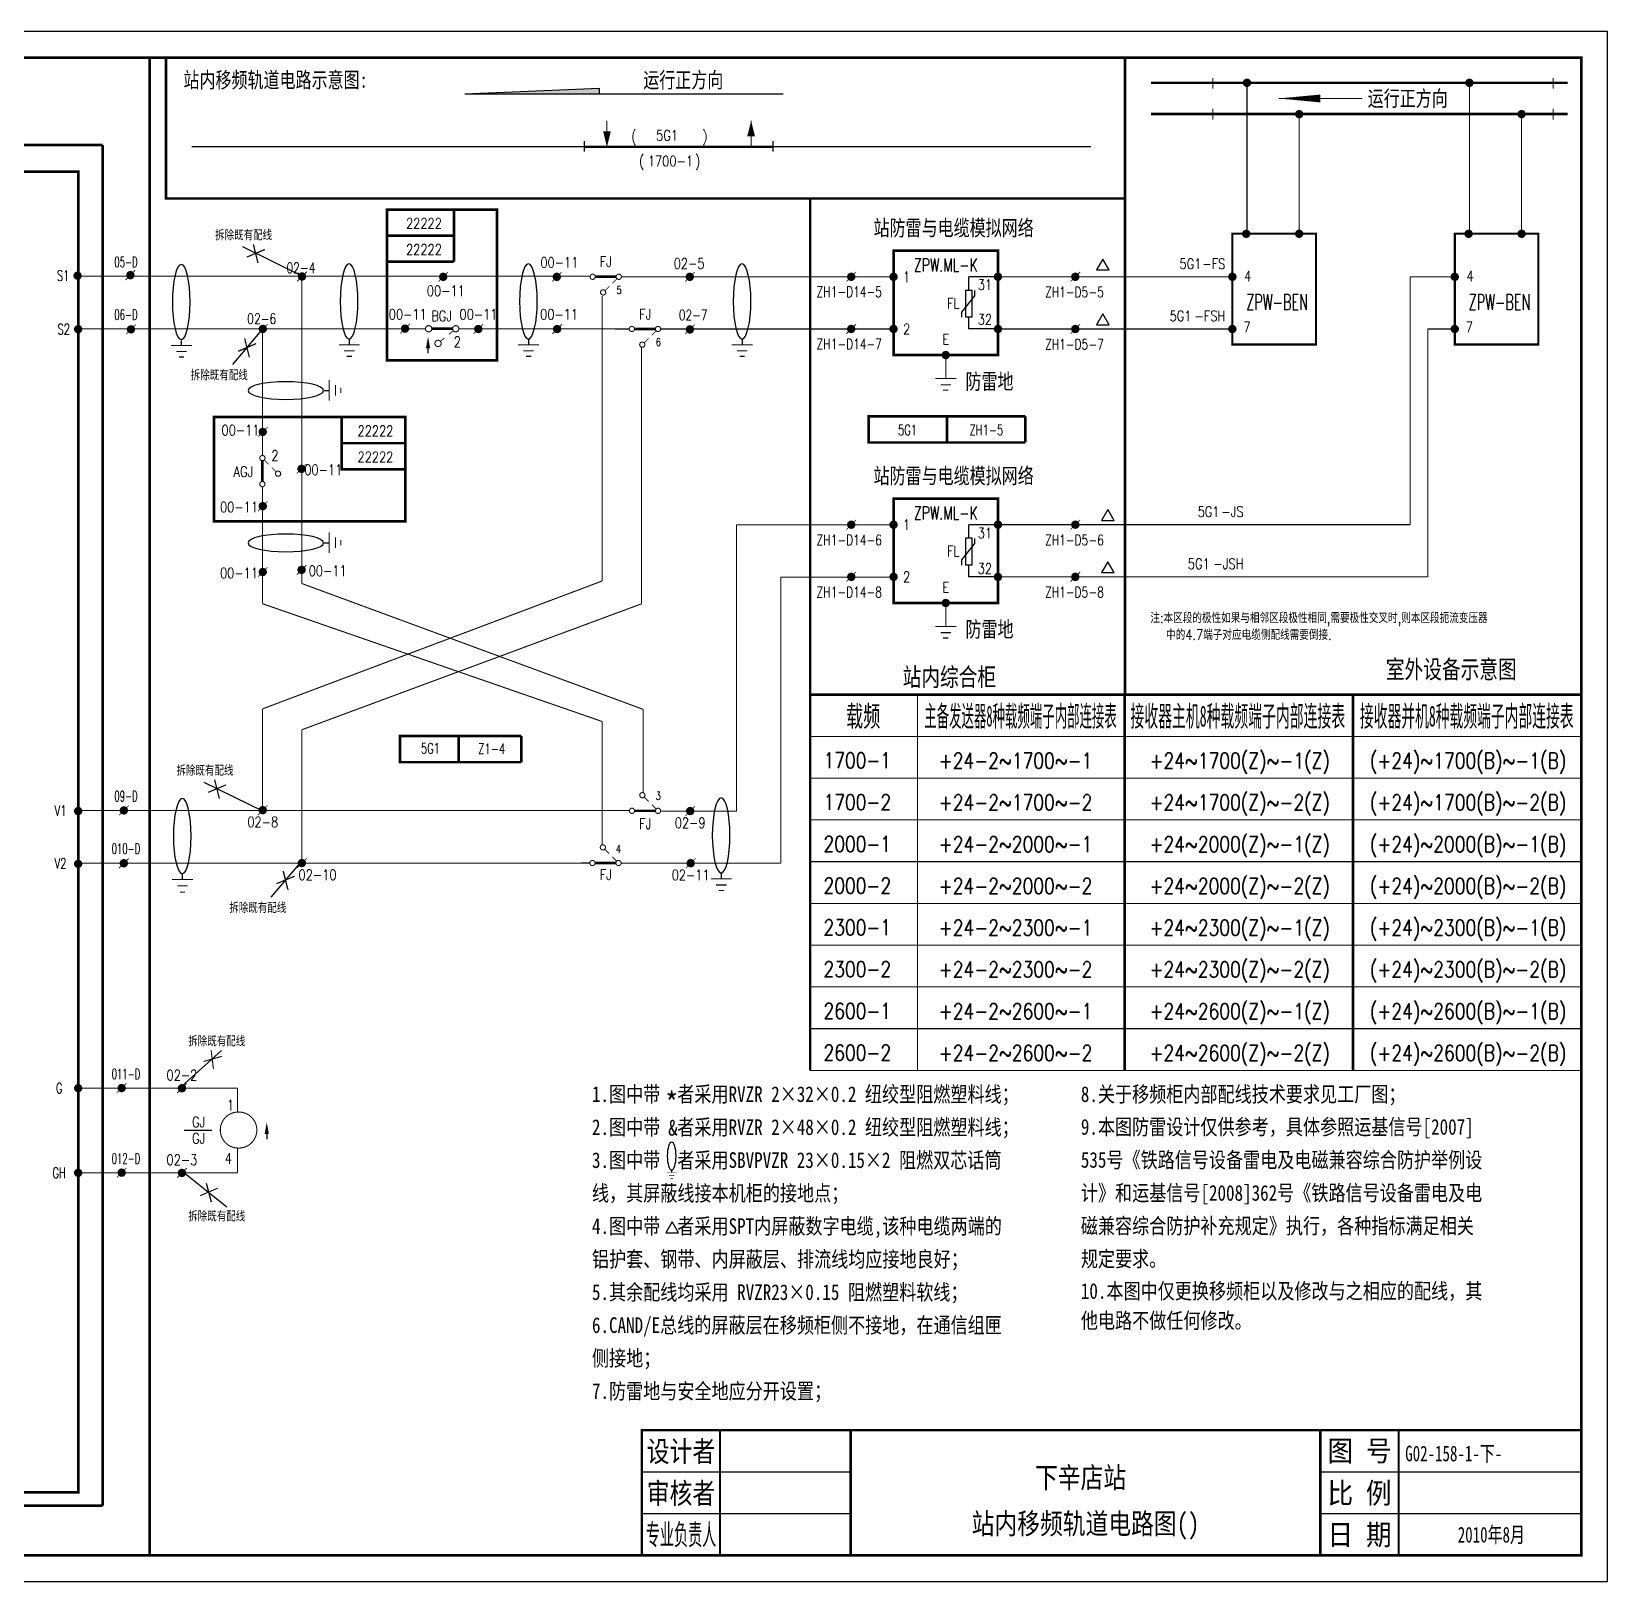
# Model space of a CAD drawing. Extents: x 0 to 599, y 0 to 297.
# Drawn here: x 297.2 to 599.1, y 0 to 297 of the extents above; entities that cross this region are included whole.
import ezdxf
from ezdxf.enums import TextEntityAlignment as Align

# ---------------------------------------------------------------- set-up
doc = ezdxf.new("R2010")
doc.units = 0
doc.header["$LTSCALE"] = 5
doc.header["$MEASUREMENT"] = 0
doc.linetypes.add('DASHED', pattern=[0.75, 0.5, -0.25])
doc.layers.get('0').update_dxf_attribs({"linetype": 'CONTINUOUS'})
for name, color, linetype in [('AAA', 255, 'CONTINUOUS'), ('DEFINE', 7, 'CONTINUOUS'), ('TIE', 7, 'CONTINUOUS'), ('更换说明', 6, 'CONTINUOUS'), ('电缆编号', 3, 'CONTINUOUS')]:
    doc.layers.add(name, color=color, linetype=linetype)
doc.styles.add('CHINESE', font='NSimSun.ttf', dxfattribs={"width": 0.9})
doc.styles.add('HZ', font='txt.shx', dxfattribs={"width": 0.7, "bigfont": 'hztxt.shx'})
doc.styles.add('ST', font='SimSun.ttf')
doc.styles.get("Standard").update_dxf_attribs({"font": 'txt.shx', "width": 0.8, "bigfont": 'HZTXT.shx'})
doc.styles.add('ZhfDlpx', font='txt.shx', dxfattribs={"width": 0.8, "height": 2, "bigfont": 'hztxt.shx'})

# ---------------------------------------------------------------- blocks, each defined once
blk = doc.blocks.new('A$C349F3EFB')
at = {"color": 7}
for points in [[(4, 2.31, 0.2, 0.2, 0), (0, 2.31, 0.2, 0.2, 0)], [(3, 1.13, 0.2, 0.2, 0), (1, 1.13, 0.2, 0.2, 0)], [(2.5, 0.1, 0.2, 0.2, 0), (1.5, 0.1, 0.2, 0.2, 0)]]:
    blk.add_lwpolyline(points, format="xyseb", dxfattribs=at)
blk.add_lwpolyline([(1.96, 3.28), (1.96, 2.43)], dxfattribs=at)
at = {"color": 7, "extrusion": (0, 0, -1)}
blk.add_ellipse((1.96, 8.63), major_axis=(0, -5.33), ratio=0.317221, dxfattribs=at)
blk = doc.blocks.new('W22')
at = {"const_width": 0.8}
blk.add_lwpolyline([(-0.4, 0, 1), (0.4, 0, 1)], format="xyb", close=True, dxfattribs=at)
blk = doc.blocks.new('TRI')
blk.add_lwpolyline([(0, 0), (2, 0), (1, 1.73)], close=True)
blk = doc.blocks.new('CONTI_1')
at = {"color": 7, "xscale": 1.21, "yscale": 1.21, "zscale": 1.21}
blk.add_blockref('TRI', (-1.16, -0.69), dxfattribs=at)
blk.add_attdef('1', text='', height=2).set_placement((2.2, 0.35), align=Align.MIDDLE)
blk = doc.blocks.new('W21')
at = {"const_width": 0.15}
for points in [[(0, 0), (-0.92, -0.92)], [(0, 0), (0.92, 0.92)]]:
    blk.add_lwpolyline(points, dxfattribs=at)
at = {"const_width": 0.8}
blk.add_lwpolyline([(-0.4, 0, 1), (0.4, 0, 1)], format="xyb", close=True, dxfattribs=at)
blk = doc.blocks.new('131')
at = {"const_width": 0.2}
for points in [[(4, 3, 1), (3, 3, 1)], [(1, 0, 1), (0, 0, 1)], [(6, 0, 1), (5, 0, 1)]]:
    blk.add_lwpolyline(points, format="xyb", close=True, dxfattribs=at)
blk.add_lwpolyline([(5.5, 4.5, 0, 0, 0), (5.5, 3.5, 0.8, 0, 0), (5.5, 1.3, 0, 0, 0)], format="xyseb")
for points, const_width in [([(5, 0), (1, 0)], 0.5), ([(0.85, 0.35), (1.7, 1.2)], 0.15), ([(2.3, 1.8), (3.15, 2.65)], 0.15)]:
    blk.add_lwpolyline(points, dxfattribs=dict(const_width=const_width))
at = {"width": 0.8}
for tag, p in [('0', (0, 2)), ('RELAY', (3, -2.2))]:
    blk.add_attdef(tag, text='', height=2, dxfattribs=at).set_placement(p, align=Align.MIDDLE)
blk = doc.blocks.new('134')
at = {"const_width": 0.2}
for points in [[(1, 0, -1), (0, 0, -1)], [(6, 0, -1), (5, 0, -1)], [(4, -3, -1), (3, -3, -1)]]:
    blk.add_lwpolyline(points, format="xyb", close=True, dxfattribs=at)
for points, const_width in [([(5, 0), (1, 0)], 0.5), ([(0.85, -0.35), (1.7, -1.2)], 0.15), ([(2.3, -1.8), (3.15, -2.65)], 0.15)]:
    blk.add_lwpolyline(points, dxfattribs=dict(const_width=const_width))
blk.add_lwpolyline([(5.5, -1.3, 0, 0, 0), (5.5, -2.3, 0.8, 0, 0), (5.5, -4.5, 0, 0, 0)], format="xyseb")
at = {"width": 0.8}
for tag, p in [('RELAY', (3, 2.2)), ('0', (0, -2))]:
    blk.add_attdef(tag, text='', height=2, dxfattribs=at).set_placement(p, align=Align.MIDDLE)
blk = doc.blocks.new('W53')
blk.add_line((0, 1), (0, 0))
blk.add_lwpolyline([(0, 3.25, 0, 0.8, 0), (0, 1, 0.8, 0.8, 0)], format="xyseb")
blk = doc.blocks.new('BZTB')
at = {"color": 7}
for p, q in [((0.23, 16), (40.23, 16)), ((130.23, 16), (180.23, 16)), ((0.23, 8), (40.23, 8)), ((130.23, 8), (180.23, 8))]:
    blk.add_line(p, q, dxfattribs=at)
at = {"color": 7, "const_width": 0.5}
blk.add_lwpolyline([(0.23, 0), (180.23, 0), (180.23, 24), (0.23, 24)], close=True, dxfattribs=at)
at = {"color": 7}
for points, const_width in [([(15.23, 24), (15.23, 0)], 0.4), ([(40.23, 24), (40.23, 0)], 0.5), ([(130.23, 24), (130.23, 0)], 0.5), ([(145.23, 24), (145.23, 0)], 0.4)]:
    blk.add_lwpolyline(points, dxfattribs=dict(at, const_width=const_width))
at = {"color": 7, "style": 'CHINESE'}
for s, width, p in [('设计者', 0.8, (7.73, 20)), ('图 号', 0.9, (137.73, 20)), ('审核者', 0.8, (7.73, 12)), ('比 例', 0.9, (137.73, 12)), ('日 期', 0.9, (137.73, 4))]:
    blk.add_text(s, height=4, dxfattribs=dict(at, width=width)).set_placement(p, align=Align.MIDDLE)
at = {"color": 7, "style": 'CHINESE', "width": 0.478723}
blk.add_text('专业负责人', height=4, dxfattribs=at).set_placement((1, 2), (14.5, 2), align=Align.FIT)
blk = doc.blocks.new('A$C50BA0AAF')
for points in [[(0.25, 0.1, 0.5, 0.5, 0), (0.25, 72.1, 0.5, 0.5, 0), (60.49, 72.1, 0.5, 0.5, 0), (60.49, 0.1, 0.5, 0.5, 0)], [(60.49, 0.1, 0.5, 0.5, 0), (60.49, 72.1, 0.5, 0.5, 0), (104.24, 72.1, 0.5, 0.5, 0), (104.24, 0.1, 0.5, 0.5, 0)], [(104.24, 0.1, 0.5, 0.5, 0), (104.24, 72.1, 0.5, 0.5, 0), (148, 72.1, 0.5, 0.5, 0), (148, 0.1, 0.5, 0.5, 0)], [(0.25, 64.1, 0.2, 0.2, 0), (60.49, 64.1, 0.2, 0.2, 0)], [(20.79, 64.1, 0.2, 0.2, 0), (20.79, 0.1, 0.2, 0.2, 0)], [(60.49, 64.1, 0.2, 0.2, 0), (60.49, 0.1, 0.2, 0.2, 0)], [(60.49, 64.1, 0.2, 0.2, 0), (104.24, 64.1, 0.2, 0.2, 0)], [(104.24, 64.1, 0.2, 0.2, 0), (104.24, 0.1, 0.2, 0.2, 0)], [(104.24, 64.1, 0.2, 0.2, 0), (148, 64.1, 0.2, 0.2, 0)], [(0.25, 56.1, 0.2, 0.2, 0), (60.49, 56.1, 0.2, 0.2, 0)], [(60.49, 56.1, 0.2, 0.2, 0), (104.24, 56.1, 0.2, 0.2, 0)], [(104.24, 56.1, 0.2, 0.2, 0), (148, 56.1, 0.2, 0.2, 0)], [(0.25, 48.1, 0.2, 0.2, 0), (60.49, 48.1, 0.2, 0.2, 0)], [(60.49, 48.1, 0.2, 0.2, 0), (104.24, 48.1, 0.2, 0.2, 0)], [(104.24, 48.1, 0.2, 0.2, 0), (148, 48.1, 0.2, 0.2, 0)], [(0.25, 40.1, 0.2, 0.2, 0), (60.49, 40.1, 0.2, 0.2, 0)], [(60.49, 40.1, 0.2, 0.2, 0), (104.24, 40.1, 0.2, 0.2, 0)], [(104.24, 40.1, 0.2, 0.2, 0), (148, 40.1, 0.2, 0.2, 0)], [(0.25, 32.1, 0.2, 0.2, 0), (60.49, 32.1, 0.2, 0.2, 0)], [(60.49, 32.1, 0.2, 0.2, 0), (104.24, 32.1, 0.2, 0.2, 0)], [(104.24, 32.1, 0.2, 0.2, 0), (148, 32.1, 0.2, 0.2, 0)], [(0.25, 24.1, 0.2, 0.2, 0), (60.49, 24.1, 0.2, 0.2, 0)], [(60.49, 24.1, 0.2, 0.2, 0), (104.24, 24.1, 0.2, 0.2, 0)], [(104.24, 24.1, 0.2, 0.2, 0), (148, 24.1, 0.2, 0.2, 0)], [(0.25, 16.1, 0.2, 0.2, 0), (60.49, 16.1, 0.2, 0.2, 0)], [(60.49, 16.1, 0.2, 0.2, 0), (104.24, 16.1, 0.2, 0.2, 0)], [(104.24, 16.1, 0.2, 0.2, 0), (148, 16.1, 0.2, 0.2, 0)], [(0.25, 8.1, 0.2, 0.2, 0), (60.49, 8.1, 0.2, 0.2, 0)], [(60.49, 8.1, 0.2, 0.2, 0), (104.24, 8.1, 0.2, 0.2, 0)], [(104.24, 8.1, 0.2, 0.2, 0), (148, 8.1, 0.2, 0.2, 0)], [(0.25, 0.1, 0.2, 0.2, 0), (60.49, 0.1, 0.2, 0.2, 0)], [(60.49, 0.1, 0.2, 0.2, 0), (104.24, 0.1, 0.2, 0.2, 0)], [(104.24, 0.1, 0.2, 0.2, 0), (148, 0.1, 0.2, 0.2, 0)]]:
    blk.add_lwpolyline(points, format="xyseb")
at = {"layer": 'DEFINE', "color": 0, "linetype": 'Continuous', "const_width": 0.2}
blk.add_lwpolyline([(20.79, 64.1), (20.79, 72.1)], dxfattribs=at)
at = {"style": 'CHINESE', "width": 0.6}
blk.add_text('载频', height=4, dxfattribs=at).set_placement((10.41, 66), align=Align.CENTER)
at = {"style": 'CHINESE'}
for s, width, p, p2 in [('主备发送器8种载频端子内部连接表', 0.419594, (22.11, 66), (58.99, 66)), ('接收器主机8种载频端子内部连接表', 0.468002, (61.61, 66), (102.75, 66)), ('接收器并机8种载频端子内部连接表', 0.465498, (105.58, 66), (146.51, 66))]:
    blk.add_text(s, height=4, dxfattribs=dict(at, width=width)).set_placement(p, p2, align=Align.FIT)
at = {"width": 0.8}
for s, p in [('1700-1', (9.29, 58)), ('+24-2~1700~-1', (39.61, 57.95)), ('+24~1700(Z)~-1(Z)', (82.55, 57.95)), ('(+24)~1700(B)~-1(B)', (126.31, 57.95)), ('1700-2', (9.29, 50)), ('+24-2~1700~-2', (39.61, 49.95)), ('+24~1700(Z)~-2(Z)', (82.55, 49.95)), ('(+24)~1700(B)~-2(B)', (126.31, 49.95)), ('+24~2000(Z)~-1(Z)', (82.55, 41.95)), ('(+24)~2000(B)~-1(B)', (126.31, 41.95)), ('2000-1', (9.29, 42)), ('+24-2~2000~-1', (39.61, 41.95)), ('2000-2', (9.29, 34)), ('+24-2~2000~-2', (39.61, 33.95)), ('+24~2000(Z)~-2(Z)', (82.55, 33.95)), ('(+24)~2000(B)~-2(B)', (126.31, 33.95)), ('2300-1', (9.29, 26)), ('+24-2~2300~-1', (39.61, 25.95)), ('+24~2300(Z)~-1(Z)', (82.55, 25.95)), ('(+24)~2300(B)~-1(B)', (126.31, 25.95)), ('+24~2300(Z)~-2(Z)', (82.55, 17.95)), ('(+24)~2300(B)~-2(B)', (126.31, 17.95)), ('2300-2', (9.29, 18)), ('+24-2~2300~-2', (39.61, 17.95)), ('2600-1', (9.29, 10)), ('+24-2~2600~-1', (39.61, 9.95)), ('+24~2600(Z)~-1(Z)', (82.55, 9.95)), ('(+24)~2600(B)~-1(B)', (126.31, 9.95)), ('2600-2', (9.29, 2)), ('+24-2~2600~-2', (39.61, 1.95)), ('+24~2600(Z)~-2(Z)', (82.55, 1.95)), ('(+24)~2600(B)~-2(B)', (126.31, 1.95))]:
    blk.add_text(s, height=3, dxfattribs=at).set_placement(p, align=Align.CENTER)
blk = doc.blocks.new('A$C7B580150')
at = {"color": 0}
blk.add_lwpolyline([(1.96, 3.28), (1.96, 2.43)], dxfattribs=at)
for points in [[(4, 2.31, 0.2, 0.2, 0), (0, 2.31, 0.2, 0.2, 0)], [(3, 1.13, 0.2, 0.2, 0), (1, 1.13, 0.2, 0.2, 0)], [(2.5, 0.1, 0.2, 0.2, 0), (1.5, 0.1, 0.2, 0.2, 0)]]:
    blk.add_lwpolyline(points, format="xyseb", dxfattribs=at)
at = {"color": 0, "extrusion": (0, 0, -1)}
blk.add_ellipse((1.96, 10.63), major_axis=(0, -7.21), ratio=0.234528, dxfattribs=at)

msp = doc.modelspace()

# ---------------------------------------------------------------- linework, layer by layer
at = {"color": 0}
for p, q in [((403.05, 276), (403.05, 274)), ((439.22, 276), (439.22, 274))]:
    msp.add_line(p, q, dxfattribs=at)
at = {"linetype": 'Continuous'}
for p, q in [((476.75, 247.45), (476.75, 250)), ((476.75, 240), (476.75, 242.24)), ((476.75, 199.95), (476.75, 202.5)), ((476.75, 192.5), (476.75, 194.74))]:
    msp.add_line(p, q, dxfattribs=at)
at = {"color": 0, "linetype": 'Continuous'}
for p, q in [((482.75, 250), (476.75, 250)), ((482.75, 240), (476.75, 240)), ((482.75, 202.5), (476.75, 202.5)), ((482.75, 192.5), (476.75, 192.5))]:
    msp.add_line(p, q, dxfattribs=at)
at = {"color": 0}
msp.add_lwpolyline([(0, 0), (599.12, 0), (599.12, 297), (0, 297)], close=True, dxfattribs=at)
for points in [[(25, 5, 0.5, 0.5, 0), (594.12, 5, 0.5, 0.5, 0), (594.12, 292, 0.5, 0.5, 0), (25, 292, 0.5, 0.5, 0)], [(277.14, 17.06, 0.5, 0.5, 0), (277.14, 270.16, 0.5, 0.5, 0), (306.16, 270.16, 0.5, 0.5, 0), (306.16, 17.06, 0.5, 0.5, 0)], [(527.27, 258.28, 0.4, 0.4, 0), (527.27, 237.02, 0.4, 0.4, 0), (543.27, 237.02, 0.4, 0.4, 0), (543.27, 258.28, 0.4, 0.4, 0)], [(569.88, 258.28, 0.4, 0.4, 0), (569.88, 237.02, 0.4, 0.4, 0), (585.88, 237.02, 0.4, 0.4, 0), (585.88, 258.28, 0.4, 0.4, 0)], [(462.35, 255, 0.5, 0.5, 0), (462.35, 235, 0.5, 0.5, 0), (482.35, 235, 0.5, 0.5, 0), (482.35, 255, 0.5, 0.5, 0)], [(348.74, 249.92, 0.5, 0.5, 1), (349.24, 249.92, 0.5, 0.5, 1)], [(341.22, 239.9, 0.5, 0.5, 1), (341.72, 239.9, 0.5, 0.5, 1)], [(462.35, 207.5, 0.5, 0.5, 0), (462.35, 187.5, 0.5, 0.5, 0), (482.35, 187.5, 0.5, 0.5, 0), (482.35, 207.5, 0.5, 0.5, 0)], [(336.87, 89.96, 0.2, 0.2, -1.01344), (336.87, 83.05, 0.2, 0.2, -1.01344)]]:
    msp.add_lwpolyline(points, format="xyseb", close=True, dxfattribs=at)
for points, const_width in [([(319.83, 292), (319.83, 5)], 0.5), ([(530.06, 258.28), (530.06, 287.17)], 0.2), ([(572.67, 258.28), (572.67, 287.17)], 0.2), ([(540.06, 258.28), (540.06, 281.17)], 0.2), ([(582.67, 258.28), (582.67, 281.17)], 0.2), ([(348.97, 250), (348.97, 191.23)], 0.2), ([(482.35, 250), (527.66, 250)], 0.2), ([(561.32, 202.5), (561.32, 250)], 0.2), ([(319.83, 240.02), (347.17, 240.02), (347.17, 240.02)], 0.2), ([(341.47, 240), (341.47, 215.76)], 0.2), ([(417.71, 240), (426.67, 240)], 0.2), ([(482.35, 240), (527.66, 240)], 0.2), ([(564.7, 192.5), (564.7, 240)], 0.2), ([(341.47, 209.77), (341.47, 187.35)], 0.2), ([(432.21, 202.46), (462.35, 202.46)], 0.2), ([(432.24, 147.52), (432.24, 202.46)], 0.2), ([(482.35, 202.5), (561.32, 202.5)], 0.2), ([(406.5, 191.7), (341.47, 167.21)], 0.2), ([(348.97, 191.23), (414.4, 167.11)], 0.2), ([(440.71, 192.46), (462.35, 192.46)], 0.2), ([(440.74, 137.63), (440.74, 192.46)], 0.2), ([(482.35, 192.5), (564.7, 192.5)], 0.2), ([(341.47, 187.35), (406.51, 164.79)], 0.2), ([(414.07, 187.34), (348.97, 163.2)], 0.2), ([(341.47, 167.21), (341.47, 147.63)], 0.2), ([(348.97, 163.2), (348.97, 137.63)], 0.2), ([(306.16, 147.76), (411.75, 147.76)], 0.2), ([(423.61, 147.63), (432.21, 147.63)], 0.2), ([(306.16, 137.64), (404.16, 137.67)], 0.2), ([(413.51, 137.63), (440.74, 137.63)], 0.2), ([(305.64, 94.52), (336.69, 94.52)], 0.2), ([(336.69, 78.31), (336.69, 83.05)], 0.2), ([(305.64, 78.31), (336.69, 78.31)], 0.2)]:
    msp.add_lwpolyline(points, dxfattribs=dict(at, const_width=const_width))
at = {"color": 0, "linetype": 'Continuous'}
for points, const_width in [([(506.7, 265), (322.98, 265), (322.98, 292)], 0.5), ([(403.05, 274.9), (439.22, 274.9)], 0.5), ([(406.5, 246.33), (406.5, 191.7)], 0.2), ([(414.07, 236.4), (414.07, 187.34)], 0.2), ([(414.4, 151.03), (414.4, 167.11)], 0.2), ([(406.51, 141.22), (406.51, 164.79)], 0.2)]:
    msp.add_lwpolyline(points, dxfattribs=dict(at, const_width=const_width))
for points in [[(506.7, 292, 0.5, 0.5, 0), (506.7, 258.5, 0.5, 0.5, 0), (506.7, 169.93, 0.5, 0.5, 0)], [(446.37, 265, 0.5, 0.5, 0), (446.37, 264.75, 0.5, 0.5, 0), (446.37, 169.93, 0.5, 0.5, 0), (594.12, 169.93, 0, 0, 0)], [(446.37, 265, 0.5, 0.5, 0), (446.37, 264.75, 0.5, 0.5, 0), (446.37, 169.93, 0.5, 0.5, 0), (591.79, 169.93, 0, 0, 0)]]:
    msp.add_lwpolyline(points, format="xyseb", dxfattribs=at)
at = {"color": 0}
for points in [[(511.67, 287.17, 0.5, 0.5, 0), (591.48, 287.17, 0.5, 0.5, 0)], [(523.52, 288.07, 0.2, 0.2, 0), (523.52, 286.07, 0.2, 0.2, 0)], [(588.72, 288.07, 0.2, 0.2, 0), (588.72, 286.07, 0.2, 0.2, 0)], [(536.13, 284.17, 0, 1.5, 0), (544.13, 284.17, 1.5, 1.5, 0)], [(552.13, 284.16, 0.2, 0.2, 0), (536.13, 284.16, 0.2, 0.2, 0)], [(511.67, 281.17, 0.5, 0.5, 0), (591.48, 281.17, 0.5, 0.5, 0)], [(523.52, 280.2, 0.2, 0.2, 0), (523.52, 282.2, 0.2, 0.2, 0)], [(523.52, 282.1, 0.2, 0.2, 0), (523.52, 280.1, 0.2, 0.2, 0)], [(588.72, 280.2, 0.2, 0.2, 0), (588.72, 282.2, 0.2, 0.2, 0)], [(588.72, 282.1, 0.2, 0.2, 0), (588.72, 280.1, 0.2, 0.2, 0)], [(407.44, 274.9, 0, 1.5, 0), (407.44, 277.9, 1.5, 1.5, 0)], [(407.44, 274.9, 0.2, 0.2, 0), (407.44, 279.9, 0.2, 0.2, 0)], [(435.06, 279.9, 0, 1.5, 0), (435.06, 276.9, 1.5, 1.5, 0)], [(435.06, 274.9, 0.2, 0.2, 0), (435.06, 279.9, 0.2, 0.2, 0)], [(319.63, 250.1, 0.2, 0.2, 0), (306.06, 250.1, 0.2, 0.2, 0)], [(319.63, 250.1, 0.2, 0.2, 0), (404.15, 250.1, 0.2, 0.2, 0)], [(410.12, 250, 0.2, 0.2, 0), (420.13, 250, 0.2, 0.2, 0)], [(420.13, 250, 0.2, 0.2, 0), (462.35, 250, 0.2, 0.2, 0)], [(420.88, 250, 0.2, 0.2, 0), (421, 250, 0.2, 0.2, 0)], [(420.88, 250, 0.2, 0.2, 0), (421, 250, 0.2, 0.2, 0)], [(420.88, 250, 0.2, 0.2, 0), (421, 250, 0.2, 0.2, 0)], [(421.15, 250, 0.2, 0.2, 0), (421.05, 250, 0.2, 0.2, 0)], [(421.15, 250, 0.2, 0.2, 0), (421.05, 250, 0.2, 0.2, 0)], [(487.56, 250, 0.2, 0.2, 0), (527.66, 250, 0.2, 0.2, 0)], [(319.83, 240.02, 0.2, 0.2, 0), (306.26, 240.02, 0.2, 0.2, 0)], [(426.67, 240, 0.2, 0.2, 0), (462.35, 240, 0.2, 0.2, 0)], [(487.56, 240, 0.2, 0.2, 0), (527.66, 240, 0.2, 0.2, 0)], [(327.93, 236.85, 0.2, 0.2, 0), (323.93, 236.85, 0.2, 0.2, 0)], [(326.93, 235.66, 0.2, 0.2, 0), (324.93, 235.66, 0.2, 0.2, 0)], [(360.08, 236.97, 0.2, 0.2, 0), (356.08, 236.97, 0.2, 0.2, 0)], [(359.08, 235.79, 0.2, 0.2, 0), (357.08, 235.79, 0.2, 0.2, 0)], [(394.43, 236.97, 0.2, 0.2, 0), (390.43, 236.97, 0.2, 0.2, 0)], [(393.43, 235.79, 0.2, 0.2, 0), (391.43, 235.79, 0.2, 0.2, 0)], [(435.35, 236.97, 0.2, 0.2, 0), (431.35, 236.97, 0.2, 0.2, 0)], [(434.35, 235.79, 0.2, 0.2, 0), (432.35, 235.79, 0.2, 0.2, 0)], [(326.43, 234.63, 0.2, 0.2, 0), (325.43, 234.63, 0.2, 0.2, 0)], [(358.58, 234.76, 0.2, 0.2, 0), (357.58, 234.76, 0.2, 0.2, 0)], [(392.93, 234.76, 0.2, 0.2, 0), (391.93, 234.76, 0.2, 0.2, 0)], [(433.85, 234.76, 0.2, 0.2, 0), (432.85, 234.76, 0.2, 0.2, 0)], [(472.35, 235, 0.2, 0.2, 0), (472.35, 230.5, 0.2, 0.2, 0)], [(474.35, 230.5, 0.2, 0.2, 0), (470.35, 230.5, 0.2, 0.2, 0)], [(473.35, 229.31, 0.2, 0.2, 0), (471.35, 229.31, 0.2, 0.2, 0)], [(472.85, 228.29, 0.2, 0.2, 0), (471.85, 228.29, 0.2, 0.2, 0)], [(487.6, 218.25, 0.5, 0.5, 0), (457.6, 218.25, 0.5, 0.5, 0), (457.6, 223.25, 0.5, 0.5, 0), (487.6, 223.25, 0.5, 0.5, 0)], [(472.6, 223.25, 0.5, 0.5, 0), (472.6, 218.25, 0.5, 0.5, 0)], [(487.6, 223.25, 0.5, 0.5, 0), (487.6, 218.25, 0.5, 0.5, 0)], [(472.35, 187.5, 0.2, 0.2, 0), (472.35, 183, 0.2, 0.2, 0)], [(474.35, 183, 0.2, 0.2, 0), (470.35, 183, 0.2, 0.2, 0)], [(473.35, 181.81, 0.2, 0.2, 0), (471.35, 181.81, 0.2, 0.2, 0)], [(472.85, 180.79, 0.2, 0.2, 0), (471.85, 180.79, 0.2, 0.2, 0)], [(391.06, 156.99, 0.5, 0.5, 0), (367.79, 156.99, 0.5, 0.5, 0), (367.79, 161.99, 0.5, 0.5, 0), (391.06, 161.99, 0.5, 0.5, 0)], [(379.06, 161.99, 0.5, 0.5, 0), (379.06, 156.99, 0.5, 0.5, 0)], [(391.06, 161.99, 0.5, 0.5, 0), (391.06, 156.99, 0.5, 0.5, 0)], [(417.86, 147.63, 0.2, 0.2, 0), (423.61, 147.63, 0.2, 0.2, 0)], [(410.15, 137.66, 0.2, 0.2, 0), (413.51, 137.63, 0.2, 0.2, 0)], [(420.13, 137.63, 0.2, 0.2, 0), (438.81, 137.63, 0.2, 0.2, 0)], [(328.13, 134.51, 0.2, 0.2, 0), (324.13, 134.51, 0.2, 0.2, 0)], [(327.13, 133.32, 0.2, 0.2, 0), (325.13, 133.32, 0.2, 0.2, 0)], [(431.35, 134.64, 0.2, 0.2, 0), (427.35, 134.64, 0.2, 0.2, 0)], [(430.35, 133.46, 0.2, 0.2, 0), (428.35, 133.46, 0.2, 0.2, 0)], [(326.63, 132.06, 0.2, 0.2, 0), (325.63, 132.06, 0.2, 0.2, 0)], [(429.85, 132.43, 0.2, 0.2, 0), (428.85, 132.43, 0.2, 0.2, 0)], [(336.69, 94.53, 0.2, 0.2, 0), (336.69, 89.95, 0.2, 0.2, 0)]]:
    msp.add_lwpolyline(points, format="xyseb", dxfattribs=at)
for points in [[(380.22, 285.09), (405.93, 286.13)], [(380.37, 285.09), (441.2, 285.09)], [(405.93, 286.13), (405.93, 285.09)], [(500.12, 274.9), (327.9, 274.9)], [(325.89, 237.81), (325.89, 236.96)], [(358.04, 237.94), (358.04, 237.08)], [(392.39, 237.94), (392.39, 237.08)], [(433.32, 237.94), (433.32, 237.08)], [(326.09, 135.47), (326.09, 134.62)], [(429.32, 135.61), (429.32, 134.75)]]:
    msp.add_lwpolyline(points, dxfattribs=at)
at = {"color": 0, "linetype": 'DASHED', "const_width": 0.5}
for points in [[(271.14, 275.28), (310.83, 275.28)], [(310.83, 275.28), (310.83, 14.55)], [(271.14, 14.55), (310.83, 14.55)]]:
    msp.add_lwpolyline(points, dxfattribs=at)
at = {"color": 7}
for points in [[(365.29, 262.88, 0.5, 0.5, 0), (365.29, 233.99, 0.5, 0.5, 0), (386.39, 233.99, 0.5, 0.5, 0), (386.39, 262.88, 0.5, 0.5, 0)], [(332.15, 223.12, 0.5, 0.5, 0), (332.15, 203.14, 0.5, 0.5, 0), (368.82, 203.14, 0.5, 0.5, 0), (368.82, 223.12, 0.5, 0.5, 0)]]:
    msp.add_lwpolyline(points, format="xyseb", close=True, dxfattribs=at)
for points in [[(378.12, 257.88, 0.5, 0.5, 0), (365.29, 257.88, 0.5, 0.5, 0), (365.29, 262.88, 0.5, 0.5, 0), (378.12, 262.88, 0.5, 0.5, 0)], [(378.12, 262.88, 0.5, 0.5, 0), (378.12, 257.88, 0.5, 0.5, 0)], [(378.12, 252.88, 0.5, 0.5, 0), (365.29, 252.88, 0.5, 0.5, 0), (365.29, 257.88, 0.5, 0.5, 0), (378.12, 257.88, 0.5, 0.5, 0)], [(378.12, 257.88, 0.5, 0.5, 0), (378.12, 252.88, 0.5, 0.5, 0)], [(368.82, 218.12, 0.5, 0.5, 0), (356.63, 218.12, 0.5, 0.5, 0), (356.63, 223.12, 0.5, 0.5, 0), (368.82, 223.12, 0.5, 0.5, 0)], [(368.82, 223.12, 0.5, 0.5, 0), (368.82, 218.12, 0.5, 0.5, 0)], [(368.82, 213.12, 0.5, 0.5, 0), (356.63, 213.12, 0.5, 0.5, 0), (356.63, 218.12, 0.5, 0.5, 0), (368.82, 218.12, 0.5, 0.5, 0)], [(368.82, 218.12, 0.5, 0.5, 0), (368.82, 213.12, 0.5, 0.5, 0)]]:
    msp.add_lwpolyline(points, format="xyseb", dxfattribs=at)
at = {"const_width": 0.2}
for points in [[(372.68, 240.04, 1), (373.88, 240.04, 1)], [(377.88, 240.04, 1), (379.08, 240.04, 1)], [(374.48, 237.24, 1), (375.68, 237.24, 1)], [(341.94, 215.27, 1), (340.94, 215.27, 1)], [(344.94, 212.27, 1), (343.94, 212.27, 1)], [(341.94, 210.27, 1), (340.94, 210.27, 1)]]:
    msp.add_lwpolyline(points, format="xyb", close=True, dxfattribs=at)
for points in [[(373.17, 236.29, 0.8, 0, 0), (373.17, 238.54, 0, 0, 0)], [(343.44, 208.07, 0, 0, 0), (343.44, 209.07, 0.8, 0, 0), (343.44, 211.27, 0, 0, 0)]]:
    msp.add_lwpolyline(points, format="xyseb")
for points, const_width in [([(373.88, 240.04), (377.88, 240.04)], 0.5), ([(377.16, 238.96), (378.01, 239.66)], 0.15), ([(375.54, 237.63), (376.31, 238.26)], 0.15), ([(341.44, 214.77), (341.44, 210.77)], 0.5), ([(341.79, 214.91), (342.64, 214.07)], 0.15), ([(343.24, 213.47), (344.08, 212.62)], 0.15)]:
    msp.add_lwpolyline(points, dxfattribs=dict(const_width=const_width))
msp.add_lwpolyline([(373.17, 235.34), (373.17, 236.61)])
at = {"color": 0, "extrusion": (0, 0, -1)}
for centre in [(325.89, 245.17), (358.04, 245.29), (392.39, 245.29), (433.32, 245.29), (326.09, 142.83), (429.32, 142.96)]:
    msp.add_ellipse(centre, major_axis=(0, -7.21), ratio=0.234528, dxfattribs=at)
at = {"color": 0}
msp.add_solid([(405.93, 285.09), (405.93, 286.13), (380.25, 285.09)], dxfattribs=at)
at = {"layer": 'DEFINE', "color": 0, "linetype": 'Continuous'}
for p, q in [((349.07, 250.1), (337.66, 255.71)), ((338.51, 253.81), (341.87, 255.25)), ((339.68, 256.2), (340.59, 252.65)), ((341.23, 239.72), (335.68, 233.2)), ((336.85, 235.77), (340.21, 237.21)), ((338.02, 238.15), (338.93, 234.61)), ((341.66, 147.51), (330.25, 153.12)), ((331.09, 151.22), (334.46, 152.66)), ((332.26, 153.61), (333.18, 150.06)), ((348.6, 137.67), (343.06, 131.14)), ((345.39, 136.1), (346.31, 132.56)), ((344.22, 133.72), (347.59, 135.16)), ((326.02, 94.91), (333.59, 101.76)), ((326.47, 86.5), (331.74, 86.5)), ((326.02, 78.69), (334.63, 71.8)), ((330.69, 76.3), (331.6, 72.76))]:
    msp.add_line(p, q, dxfattribs=at)
at = {"layer": 'DEFINE', "linetype": 'Continuous'}
for p, q in [((475.46, 243.25), (477.92, 246.37)), ((477.92, 246.37), (477.92, 247.37)), ((475.46, 242.25), (475.46, 243.25)), ((477.92, 198.87), (477.92, 199.87)), ((475.46, 195.75), (477.92, 198.87)), ((475.46, 194.75), (475.46, 195.75))]:
    msp.add_line(p, q, dxfattribs=at)
at = {"layer": 'DEFINE', "color": 0, "linetype": 'Continuous', "const_width": 0.2}
for points in [[(341.87, 255.25), (338.51, 253.81)], [(339.68, 256.2), (340.59, 252.65)], [(347.17, 240.02), (372.68, 240.01)], [(379.08, 240.01), (411.71, 240)], [(340.21, 237.21), (336.85, 235.77)], [(338.02, 238.15), (338.93, 234.61)], [(334.46, 152.66), (331.09, 151.22)], [(332.26, 153.61), (333.18, 150.06)], [(345.39, 136.1), (346.31, 132.56)], [(347.59, 135.16), (344.22, 133.72)], [(333.65, 100.63), (330.14, 99.63)], [(331.6, 101.84), (332.06, 98.21)], [(330.69, 76.3), (331.6, 72.76)], [(332.88, 75.36), (329.51, 73.92)]]:
    msp.add_lwpolyline(points, dxfattribs=at)
at = {"layer": 'DEFINE', "linetype": 'Continuous'}
for points in [[(476.18, 242.24), (476.18, 247.45), (477.33, 247.45), (477.33, 242.24)], [(476.18, 194.74), (476.18, 199.95), (477.33, 199.95), (477.33, 194.74)]]:
    msp.add_lwpolyline(points, close=True, dxfattribs=at)
at = {"layer": '更换说明', "color": 0, "linetype": 'Continuous', "const_width": 0.2}
for points in [[(569.6, 250), (561.32, 250)], [(569.6, 240), (564.7, 240)]]:
    msp.add_lwpolyline(points, dxfattribs=at)

# ---------------------------------------------------------------- block references
at = {"color": 0}
for name, p in [('W22', (530.06, 287.17)), ('W22', (572.67, 287.17)), ('W22', (540.06, 281.17)), ('W22', (582.67, 281.17)), ('W22', (529.92, 258.24)), ('W22', (540.06, 258.24)), ('W22', (572.52, 258.24)), ('W22', (582.67, 258.24)), ('W22', (306.03, 250.21)), ('W21', (316.14, 250.31)), ('W21', (349.03, 250.06)), ('W21', (423.32, 250)), ('W21', (454.24, 250)), ('W22', (462.35, 250)), ('W22', (482.35, 250)), ('W21', (497.17, 250)), ('W22', (527.26, 250)), ('W22', (569.86, 250)), ('W22', (306.14, 239.96)), ('W21', (316.25, 239.93)), ('W21', (341.51, 240.01)), ('W21', (423.33, 239.92)), ('W21', (454.24, 240)), ('W22', (462.35, 240)), ('W22', (482.35, 240)), ('W21', (497.17, 240)), ('W22', (527.26, 240)), ('W22', (569.86, 240)), ('W22', (472.35, 235)), ('W21', (454.24, 202.5)), ('W22', (462.35, 202.5)), ('W22', (482.35, 202.5)), ('W21', (497.17, 202.5)), ('W21', (454.24, 192.5)), ('W22', (462.35, 192.5)), ('W22', (482.35, 192.5)), ('W21', (497.17, 192.5)), ('W22', (472.35, 187.5)), ('W22', (306.14, 147.63)), ('W21', (314.89, 147.75)), ('W21', (341.5, 147.79)), ('W21', (423.39, 147.63)), ('W22', (306.14, 137.51)), ('W21', (314.89, 137.62)), ('W21', (349, 137.67)), ('W21', (423.48, 137.63)), ('W22', (306.14, 94.52)), ('W21', (314.47, 94.55)), ('W21', (326.02, 94.51)), ('W22', (306.14, 78.31)), ('W21', (314.47, 78.34)), ('W21', (326.02, 78.29))]:
    msp.add_blockref(name, p, dxfattribs=at)
at = {"color": 7}
for p in [(376.08, 249.99), (397.84, 249.99), (368.77, 240.06), (382.79, 239.99), (397.9, 239.99), (341.5, 220.27), (348.93, 213.2), (341.5, 206.05), (341.5, 193.43), (348.94, 193.84)]:
    msp.add_blockref('W21', p, dxfattribs=at)
at = {"color": 0, "linetype": 'Continuous', "xscale": -1}
for name, p in [('134', (410.21, 250)), ('134', (417.71, 240)), ('131', (417.73, 147.67)), ('131', (410.16, 137.67))]:
    msp.add_blockref(name, p, dxfattribs=at)
at = {"color": 0, "xscale": -1}
msp.add_blockref('W53', (342.27, 84.74), dxfattribs=at)
at = {"color": 0, "linetype": 'Continuous', "xscale": 0.5, "yscale": 0.5, "zscale": 0.5}
msp.add_blockref('A$C349F3EFB', (418.86, 77.2), dxfattribs=at)
msp.add_blockref('BZTB', (413.89, 5))
at = {"layer": 'AAA', "color": 0}
msp.add_blockref('CONTI_1', (419.9, 67.49), dxfattribs=at)
at = {"layer": 'DEFINE', "color": 0, "linetype": 'Continuous', "rotation": 90}
for p in [(356.56, 226.24), (356.56, 197.05)]:
    msp.add_blockref('A$C7B580150', p, dxfattribs=at)
at = {"layer": 'DEFINE', "color": 0, "linetype": 'Continuous'}
msp.add_blockref('A$C50BA0AAF', (446.12, 97.83), dxfattribs=at)
at = {"layer": '电缆编号', "color": 0}
for p in [(502.37, 252), (502.37, 241.5), (503.37, 204), (503.37, 194)]:
    msp.add_blockref('CONTI_1', p, dxfattribs=at)

# ---------------------------------------------------------------- texts
at = {"color": 7, "style": 'CHINESE'}
for s, height, width, p in [('站内移频轨道电路示意图:', 3, 0.75, (343.95, 286.22)), ('运行正方向', 3, 0.75, (422.06, 286.22)), ('运行正方向', 3, 0.75, (560.85, 282.68)), ('站防雷与电缆模拟网络', 3, 0.75, (473.86, 257.87)), ('站防雷与电缆模拟网络', 3, 0.75, (473.86, 210.37)), ('站内综合柜', 3.5, 0.75, (473.04, 171.57)), ('室外设备示意图', 3.5, 0.75, (569.19, 173.04)), ('﹡', 5, 0.9, (419.84, 90.23)), ('&', 3, 0.9, (420.07, 85.43))]:
    msp.add_text(s, height=height, dxfattribs=dict(at, width=width)).set_placement(p, align=Align.CENTER)
at = {"color": 7}
for s, height, width, p in [('22222 ', 2, 0.8, (373.1, 259.24)), ('22222 ', 2, 0.8, (373.1, 254.24)), ('00-11', 2, 0.8, (398.33, 251.75)), ('FJ', 2, 0.8, (407.23, 251.88)), ('1', 2, 0.8, (464.85, 249)), ('ZPW.ML-K', 2.5, 0.7, (472.35, 251)), ('4', 2, 0.8, (530.2, 249.13)), ('4', 2, 0.8, (572.81, 249.13)), ('00-11', 2, 0.8, (376.57, 246.31)), ('31', 2, 0.8, (479.85, 247.5)), ('FL', 2, 0.8, (473.8, 243.92)), ('ZPW-BEN', 3, 0.6, (535.83, 243.65)), ('ZPW-BEN', 3, 0.6, (578.43, 243.65)), ('00-11', 2, 0.8, (369.28, 241.8)), ('BGJ', 2, 0.8, (375.78, 241.49)), ('00-11', 2, 0.8, (382.84, 241.8)), ('00-11', 2, 0.8, (398.28, 241.8)), ('FJ', 2, 0.8, (414.79, 241.8)), ('32', 2, 0.8, (479.85, 240.83)), ('2', 2, 0.8, (378.78, 236.54)), ('2', 2, 0.8, (464.85, 239)), ('E', 2, 0.8, (472.35, 237)), ('7', 2, 0.8, (530.03, 239.38)), ('7', 2, 0.8, (572.63, 239.38)), ('00-11', 2, 0.8, (337.24, 219.62)), ('22222 ', 2, 0.8, (363.81, 219.49)), ('2', 2, 0.8, (343.83, 214.76)), ('22222 ', 2, 0.8, (363.81, 214.49)), ('AGJ', 2, 0.8, (337.79, 211.65)), ('00-11', 2, 0.8, (353.1, 212.01)), ('00-11', 2, 0.8, (336.96, 204.87)), ('ZPW.ML-K', 2.5, 0.7, (472.35, 203.5)), ('1', 2, 0.8, (464.85, 201.5)), ('31', 2, 0.8, (479.85, 199.89)), ('FL', 2, 0.8, (473.8, 196.42)), ('00-11', 2, 0.8, (336.96, 192.25)), ('00-11', 2, 0.8, (353.93, 192.66)), ('2', 2, 0.8, (464.85, 191.5)), ('32', 2, 0.8, (479.85, 193.11)), ('E', 2, 0.8, (472.35, 189.5)), ('FJ', 2, 0.8, (414.79, 144.18)), ('FJ', 2, 0.8, (407.23, 134.44))]:
    msp.add_text(s, height=height, dxfattribs=dict(at, width=width)).set_placement(p, align=Align.CENTER)
at = {"color": 7, "linetype": 'Continuous', "style": 'HZ', "width": 0.7}
for s, p in [('拆除既有配线', (337.83, 256.99)), ('S1', (303.26, 249.21)), ('S2', (303.37, 238.96)), ('拆除既有配线', (333.17, 230.16)), ('拆除既有配线', (330.42, 154.4)), ('V1', (302.77, 146.72)), ('V2', (302.77, 136.59)), ('拆除既有配线', (340.55, 128.1)), ('拆除既有配线', (332.69, 102.53)), ('G', (302.5, 93.52)), ('GH', (302.5, 77.31)), ('拆除既有配线', (332.69, 68.99))]:
    msp.add_text(s, height=2, dxfattribs=at).set_placement(p, align=Align.CENTER)
at = {"color": 1, "width": 0.8}
for s, p in [('-FS', (525.91, 251.5)), ('-FSH', (525.91, 241.5)), ('-JS', (529.39, 204)), ('-JSH', (529.39, 194))]:
    msp.add_text(s, height=2, dxfattribs=at).set_placement(p, align=Align.RIGHT)
at = {"color": 7, "style": 'CHINESE'}
for s, width, p in [('防雷地', 0.75, (476.12, 228.46)), ('防雷地', 0.75, (476.12, 180.96)), ('1.图中带  者采用RVZR 2×32×0.2 纽绞型阻燃塑料线；', 0.8, (404.57, 91.88)), ('8.关于移频柜内部配线技术要求见工厂图；', 0.8, (498.23, 91.88)), ('2.图中带  者采用RVZR 2×48×0.2 纽绞型阻燃塑料线；', 0.8, (404.57, 85.56)), ('9.本图防雷设计仅供参考，具体参照运基信号[2007]', 0.8, (498.23, 85.61)), ('3.图中带  者采用SBVPVZR 23×0.15×2 阻燃双芯话筒', 0.8, (404.57, 79.24)), ('535号《铁路信号设备雷电及电磁兼容综合防护举例设', 0.8, (498.23, 79.29)), ('线，其屏蔽线接本机柜的接地点；', 0.8, (404.57, 72.91)), ('计》和运基信号[2008]362号《铁路信号设备雷电及电', 0.8, (498.23, 72.96)), ('4.图中带  者采用SPT内屏蔽数字电缆,该种电缆两端的', 0.8, (404.57, 66.59)), ('磁兼容综合防护补充规定》执行，各种指标满足相关', 0.8, (498.23, 66.64)), ('铝护套、钢带、内屏蔽层、排流线均应接地良好；', 0.8, (404.57, 60.27)), ('规定要求。', 0.8, (498.23, 60.32)), ('5.其余配线均采用 RVZR23×0.15 阻燃塑料软线；', 0.8, (404.57, 53.94)), ('10.本图中仅更换移频柜以及修改与之相应的配线，其', 0.8, (498.23, 54.16)), ('他电路不做任何修改。', 0.8, (498.23, 48.5)), ('6.CAND/E总线的屏蔽层在移频柜侧不接地，在通信组匣', 0.8, (404.57, 47.62)), ('侧接地；', 0.8, (404.57, 41.3)), ('7.防雷地与安全地应分开设置；', 0.8, (404.57, 34.98))]:
    msp.add_text(s, height=3, dxfattribs=dict(at, width=width)).set_placement(p)
at = {"color": 0, "style": 'ZhfDlpx', "width": 0.8}
for s, p in [('注:本区段的极性如果与相邻区段极性相同,需要极性交叉时,则本区段扼流变压器', (511.54, 185.64)), ('中的4.7端子对应电缆侧配线需要倒接.', (514.56, 182.42))]:
    msp.add_text(s, height=2, dxfattribs=at).set_placement(p, align=Align.TOP_LEFT)
at = {"color": 7, "width": 0.8}
for s, p in [('1', (334.65, 90.27)), ('4', (334.21, 80.06))]:
    msp.add_text(s, height=2, dxfattribs=at).set_placement(p)
at = {"color": 3, "width": 0.8}
for p in [(327.96, 87.04), (327.96, 83.91)]:
    msp.add_text('GJ', height=2, dxfattribs=at).set_placement(p)
at = {"layer": 'DEFINE', "color": 0, "linetype": 'Continuous', "width": 0.8}
for s, p in [('(', (412.11, 275.91)), (')', (425.74, 275.91)), ('(', (413.61, 271.17)), (')', (424.36, 271.17))]:
    msp.add_text(s, height=2, dxfattribs=at).set_placement(p)
at = {"layer": 'DEFINE', "color": 2, "width": 0.8}
msp.add_text('5G1', height=2, dxfattribs=at).set_placement((418.97, 276.1), align=Align.CENTER)
at = {"layer": 'DEFINE', "color": 2, "linetype": 'Continuous', "width": 0.8}
msp.add_text('1700-1', height=2, dxfattribs=at).set_placement((419.61, 271.17), align=Align.CENTER)
at = {"layer": 'DEFINE', "color": 2, "linetype": 'Continuous', "style": 'HZ', "width": 0.7}
for s, p in [('5G1', (465.03, 220.64)), ('ZH1-5', (480.12, 220.65)), ('5G1', (373.62, 159.65))]:
    msp.add_text(s, height=2, dxfattribs=at).set_placement(p, align=Align.MIDDLE)
at = {"layer": 'DEFINE', "color": 6, "linetype": 'Continuous', "style": 'HZ', "width": 0.7}
msp.add_text('Z1-4', height=2, dxfattribs=at).set_placement((385.37, 159.58), align=Align.MIDDLE)
at = {"layer": 'DEFINE', "color": 5, "style": 'ST', "width": 0.7}
msp.add_text('G02-158-1-下-', height=3, dxfattribs=at).set_placement((560.37, 23.03))
at = {"layer": 'DEFINE', "color": 5}
for s, height, style, width, p in [('下辛店站', 4, 'CHINESE', 0.8, (498.18, 20.01, 0)), ('站内移频轨道电路图()', 4, 'CHINESE', 0.8, (499.12, 10.86)), ('2010年8月', 3, 'ST', 0.7, (576.87, 9.03))]:
    msp.add_text(s, height=height, dxfattribs=dict(at, style=style, width=width)).set_placement(p, align=Align.MIDDLE)
at = {"layer": 'TIE', "color": 3, "linetype": 'Continuous', "style": 'HZ', "width": 0.6}
for s, p in [('05-D', (315.3, 252.83)), ('06-D', (315.3, 242.75)), ('09-D', (315.3, 150.49)), ('010-D', (315.3, 140.41)), ('011-D', (315.3, 97.25)), ('012-D', (315.3, 81.04))]:
    msp.add_text(s, height=2, dxfattribs=at).set_placement(p, align=Align.MIDDLE)
at = {"layer": 'TIE', "color": 3, "width": 0.75}
for s, p in [('02-4', (346.06, 250.71)), ('02-6', (338.54, 240.98)), ('02-7', (421.2, 241.67))]:
    msp.add_text(s, height=2, dxfattribs=at).set_placement(p)
at = {"layer": 'TIE', "color": 3, "width": 0.8}
for s, p in [('02-5', (423.18, 251.54)), ('02-8', (341.5, 144.54)), ('02-9', (423.39, 144.38)), ('02-10', (351.99, 134.41)), ('02-11', (423.48, 134.38)), ('02-2', (326.02, 96.01)), ('02-3', (326.02, 79.79))]:
    msp.add_text(s, height=2, dxfattribs=at).set_placement(p, align=Align.CENTER)
at = {"layer": 'TIE', "color": 1, "width": 0.8}
for p in [(521.31, 251.5), (519.42, 241.5), (524.79, 204), (522.91, 194)]:
    msp.add_text('5G1', height=2, dxfattribs=at).set_placement(p, align=Align.RIGHT)
at = {"layer": 'TIE', "color": 7, "width": 0.75}
for s, p in [('5', (409.3, 246.71)), ('6', (416.8, 236.73)), ('3', (416.8, 149.78)), ('4', (409.14, 139.65))]:
    msp.add_text(s, height=1.5, dxfattribs=at).set_placement(p)
at = {"layer": 'TIE', "color": 1, "width": 0.75}
for s, p in [('ZH1-D14-5', (447.6, 246.11)), ('ZH1-D5-5', (491.37, 246.07)), ('ZH1-D14-7', (447.6, 236.11)), ('ZH1-D5-7', (491.37, 236.07)), ('ZH1-D14-6', (447.6, 198.57)), ('ZH1-D5-6', (491.37, 198.57)), ('ZH1-D14-8', (447.6, 188.57)), ('ZH1-D5-8', (491.37, 188.57))]:
    msp.add_text(s, height=2, dxfattribs=at).set_placement(p)

doc.saveas('drawing.dxf')
